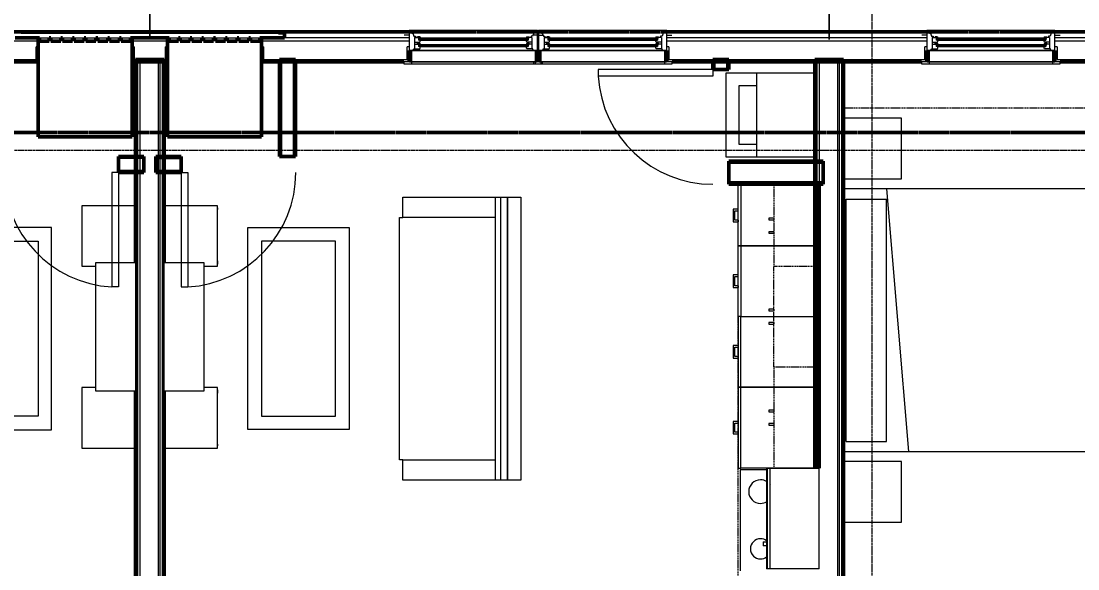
# Model space of a CAD drawing. Header units: inches. Extents: x -4217 to -1814, y 9706 to 12425.
# Drawn here: x -2752.9 to -2439.3, y 10691.9 to 10854.6 of the extents above; entities that cross this region are included whole.
import ezdxf

# ---------------------------------------------------------------- set-up
doc = ezdxf.new("R2010")
doc.units = ezdxf.units.IN
doc.header["$MEASUREMENT"] = 0
for name, pattern in [('Dash', [0.25, 0.125, -0.125]), ('Dash 1_16_', [0.125, 0.0625, -0.0625]), ('Grid Line 1_2_', [0.875, 0.5, -0.125, 0.125, -0.125])]:
    doc.linetypes.add(name, pattern=pattern)
for name, color, linetype, lineweight in [('A-ANNO-DIMS', 211, 'Continuous', 9), ('A-ANNO-DIMS-96', 211, 'Continuous', 9), ('A-DOOR-1', 7, 'Continuous', 9), ('A-DOOR-2', 50, 'Continuous', 20), ('A-GENM-2', 7, 'Continuous', 9), ('A-GENM-3', 250, 'Continuous', 50), ('A-GLAZ-2', 250, 'Continuous', 50), ('A-GLAZ-3', 7, 'Continuous', 9), ('A-GLAZ-4', 50, 'Continuous', 20), ('A-WALL', 113, 'Continuous', 13), ('A-WALL-3', 250, 'Continuous', 50), ('A-WALL-4', 10, 'Continuous', 13), ('C-PROP-LINE-2', 91, 'Dash 1_16_', 50), ('I-FURN', 30, 'Continuous', 9), ('I-FURN-1', 7, 'Continuous', 9), ('I-FURN-HDLN-1', 7, 'Dash', 9), ('I-WALL-3', 2, 'Continuous', 50), ('P-SANR-FIXT-2', 7, 'Continuous', 9), ('Q-CASE-3', 7, 'Continuous', 9), ('Q-CASE-4', 7, 'Dash', 9), ('Q-CASE-HDLN-1', 7, 'Dash', 9), ('Q-SPCQ-1', 7, 'Continuous', 9), ('S-GRID-1', 1, 'Grid Line 1_2_', 9)]:
    doc.layers.add(name, color=color, linetype=linetype, lineweight=lineweight)
doc.styles.add('Century Gothic', font='ufonts.com_century-gothic.ttf', dxfattribs={"height": 9})
doc.dimstyles.new('OD__1_8__Tol__', dxfattribs={"dimscale": 12, "dimtxt": 9.397514, "dimasz": 1, "dimexe": 0.75, "dimexo": 0.5, "dimgap": 0.125, "dimtad": 1, "dimdec": 3, "dimrnd": 0.125, "dimzin": 3, "dimdsep": 46, "dimlunit": 4, "dimtxsty": 'Century Gothic', "dimblk1": 'OBLIQUE', "dimblk2": 'OBLIQUE', "dimsah": 1, "dimcen": 0.09, "dimdle": 0.75, "dimazin": 0, "dimtfac": 1, "dimtdec": 4, "dimtix": 1, "dimtmove": 0, "dimatfit": 3, "dimfxl": 1, "dimtvp": 1, "dimtfill": 1, "dimfrac": 2, "dimtolj": 1, "dimtzin": 0, "dimarcsym": 2})

# ---------------------------------------------------------------- blocks, each defined once
blk = doc.blocks.new('DIMBLOCK4-FLOOR PLAN - 2ND FLOOR')
at = {"layer": 'A-ANNO-DIMS-96'}
for p, q in [((-2916.32, 10849.14), (-2916.32, 10966.51)), ((-2714.72, 10849.14), (-2714.72, 10966.51)), ((-2916.32, 10957.51), (-2714.72, 10957.51)), ((-2916.32, 10957.51), (-2916.32, 10849.14)), ((-2714.72, 10957.51), (-2714.72, 10849.14))]:
    blk.add_line(p, q, dxfattribs=at)
at = {"layer": 'A-ANNO-DIMS-96', "lineweight": 50}
for p, q in [((-2916.32, 10957.51), (-2910.32, 10963.51)), ((-2714.72, 10957.51), (-2708.72, 10963.51)), ((-2916.32, 10957.51), (-2922.32, 10951.51)), ((-2714.72, 10957.51), (-2720.72, 10951.51))]:
    blk.add_line(p, q, dxfattribs=at)
at = {"layer": 'A-ANNO-DIMS-96', "color": 0, "insert": (-2846.25, 10970.55), "char_height": 9, "width": 73.7481, "attachment_point": 1, "line_spacing_factor": 0.984502, "style": 'Century Gothic', "bg_fill": 3, "box_fill_scale": 1.25, "bg_fill_color": 256, "bg_fill_true_color": 13158600, "bg_fill_transparency": 0}
blk.add_mtext('16\' - 9 5/8"', dxfattribs=at)
blk = doc.blocks.new('_Oblique')
at = {"color": 0, "linetype": 'ByBlock', "lineweight": -2}
blk.add_line((-0.5, -0.5), (0.5, 0.5), dxfattribs=at)
blk = doc.blocks.new('DIMBLOCK5-FLOOR PLAN - 2ND FLOOR')
at = {"layer": 'A-ANNO-DIMS-96'}
for p, q in [((-2714.72, 10849.14), (-2714.72, 10966.51)), ((-2513.12, 10849.14), (-2513.12, 10966.51)), ((-2714.72, 10957.51), (-2513.12, 10957.51)), ((-2714.72, 10957.51), (-2714.72, 10849.14)), ((-2513.12, 10957.51), (-2513.12, 10849.14))]:
    blk.add_line(p, q, dxfattribs=at)
at = {"layer": 'A-ANNO-DIMS-96', "lineweight": 50}
for p, q in [((-2714.72, 10957.51), (-2708.72, 10963.51)), ((-2513.12, 10957.51), (-2507.12, 10963.51)), ((-2714.72, 10957.51), (-2720.72, 10951.51)), ((-2513.12, 10957.51), (-2519.12, 10951.51))]:
    blk.add_line(p, q, dxfattribs=at)
at = {"layer": 'A-ANNO-DIMS-96', "color": 0, "insert": (-2644.65, 10970.55), "char_height": 9, "width": 73.7481, "attachment_point": 1, "line_spacing_factor": 0.984502, "style": 'Century Gothic', "bg_fill": 3, "box_fill_scale": 1.25, "bg_fill_color": 256, "bg_fill_true_color": 13158600, "bg_fill_transparency": 0}
blk.add_mtext('16\' - 9 5/8"', dxfattribs=at)
blk = doc.blocks.new('DIMBLOCK6-FLOOR PLAN - 2ND FLOOR')
at = {"layer": 'A-ANNO-DIMS-96'}
for p, q in [((-2513.12, 10849.14), (-2513.12, 10966.51)), ((-2070.67, 10852.95), (-2070.67, 10966.51)), ((-2513.12, 10957.51), (-2061.67, 10957.51)), ((-2513.12, 10957.51), (-2513.12, 10849.14)), ((-2070.67, 10957.51), (-2070.67, 10852.95))]:
    blk.add_line(p, q, dxfattribs=at)
at = {"layer": 'A-ANNO-DIMS-96', "lineweight": 50}
for p, q in [((-2513.12, 10957.51), (-2507.12, 10963.51)), ((-2070.67, 10957.51), (-2064.67, 10963.51)), ((-2513.12, 10957.51), (-2519.12, 10951.51)), ((-2070.67, 10957.51), (-2076.67, 10951.51))]:
    blk.add_line(p, q, dxfattribs=at)
at = {"layer": 'A-ANNO-DIMS-96', "color": 0, "insert": (-2326.13, 10970.55), "char_height": 9, "width": 82.1611, "attachment_point": 1, "line_spacing_factor": 0.984502, "style": 'Century Gothic', "bg_fill": 3, "box_fill_scale": 1.25, "bg_fill_color": 256, "bg_fill_true_color": 13158600, "bg_fill_transparency": 0}
blk.add_mtext('36\' - 10 1/2"', dxfattribs=at)

msp = doc.modelspace()

# ---------------------------------------------------------------- linework, layer by layer
at = {"layer": 'A-DOOR-1'}
for centre, start, end in [((-2547.62514, 10840.2019), 183.365687, 270), ((-2723.99952, 10809.64221), 180, 266.634313), ((-2705.44796, 10809.6468), 273.365687, 0)]:
    msp.add_arc(centre, 34.06659, start, end, dxfattribs=at)
at = {"layer": 'A-DOOR-2'}
for p, q in [((-2581.63297, 10840.2019), (-2581.63297, 10838.2019)), ((-2547.62514, 10840.2019), (-2581.63297, 10840.2019)), ((-2547.62514, 10838.2019), (-2581.63297, 10838.2019)), ((-2547.62514, 10840.2019), (-2547.62514, 10838.2019)), ((-2725.99952, 10809.64221), (-2725.99952, 10775.63438)), ((-2723.99952, 10809.64221), (-2725.99952, 10809.64221)), ((-2723.99952, 10809.64221), (-2723.99952, 10775.63438)), ((-2705.44796, 10809.6468), (-2705.44796, 10775.63897)), ((-2705.44796, 10809.6468), (-2703.44796, 10809.6468)), ((-2703.44796, 10809.6468), (-2703.44796, 10775.63897)), ((-2723.99952, 10775.63438), (-2725.99952, 10775.63438)), ((-2705.44796, 10775.63897), (-2703.44796, 10775.63897))]:
    msp.add_line(p, q, dxfattribs=at)
at = {"layer": 'A-GENM-3'}
for p, q in [((-2747.86124, 10820.2019), (-2719.98624, 10820.2019)), ((-2709.46124, 10820.2019), (-2681.58624, 10820.2019))]:
    msp.add_line(p, q, dxfattribs=at)
at = {"layer": 'A-WALL'}
for p, q in [((-2718.34874, 10843.1394), (-2718.34874, 10475.5394)), ((-2717.72374, 10843.1394), (-2717.72374, 10475.5394)), ((-2712.22374, 10843.1394), (-2712.22374, 10475.5394)), ((-2711.72374, 10843.1394), (-2711.72374, 10475.5394)), ((-2711.09874, 10843.1394), (-2711.09874, 10475.5394)), ((-2516.74874, 10843.1394), (-2516.74874, 10721.80259)), ((-2516.12374, 10843.1394), (-2516.12374, 10721.80259)), ((-2510.62374, 10843.1394), (-2510.62374, 10457.5394)), ((-2510.12374, 10843.1394), (-2510.12374, 10457.5394)), ((-2509.49874, 10843.1394), (-2509.49874, 10457.5394))]:
    msp.add_line(p, q, dxfattribs=at)
at = {"layer": 'A-WALL-3'}
for p, q in [((-2547.62514, 10840.2019), (-2542.87514, 10840.2019)), ((-2716.47374, 10814.39221), (-2723.99952, 10814.39221)), ((-2723.99952, 10814.39221), (-2723.99952, 10809.64221)), ((-2716.47374, 10809.64221), (-2716.47374, 10814.39221)), ((-2705.44796, 10814.3968), (-2712.97374, 10814.3968)), ((-2712.97374, 10814.3968), (-2712.97374, 10809.6468)), ((-2705.44796, 10809.6468), (-2705.44796, 10814.3968)), ((-2676.19796, 10814.3968), (-2671.44796, 10814.3968)), ((-2514.87374, 10812.9519), (-2542.87514, 10812.9519)), ((-2542.87514, 10812.9519), (-2542.87514, 10806.2019)), ((-2514.87374, 10806.2019), (-2514.87374, 10812.9519)), ((-2723.99952, 10809.64221), (-2716.47374, 10809.64221)), ((-2712.97374, 10809.6468), (-2705.44796, 10809.6468)), ((-2542.87514, 10806.2019), (-2516.49874, 10806.2019)), ((-2516.49874, 10806.2019), (-2516.49874, 10721.80259)), ((-2516.12374, 10806.2019), (-2514.87374, 10806.2019)), ((-2516.12374, 10721.80259), (-2516.12374, 10806.2019))]:
    msp.add_line(p, q, dxfattribs=at)
at = {"layer": 'A-WALL-4'}
for p, q in [((-2716.47374, 10813.76721), (-2723.99952, 10813.76721)), ((-2712.97374, 10813.7718), (-2705.44796, 10813.7718)), ((-2716.47374, 10810.26721), (-2723.99952, 10810.26721)), ((-2712.97374, 10810.2718), (-2705.44796, 10810.2718)), ((-2514.87374, 10812.3269), (-2542.87514, 10812.3269)), ((-2516.49874, 10806.8269), (-2542.87514, 10806.8269)), ((-2516.12374, 10806.8269), (-2516.49874, 10806.8269)), ((-2516.49874, 10806.8269), (-2516.12374, 10806.8269)), ((-2516.49874, 10806.8269), (-2516.49874, 10806.2019)), ((-2514.87374, 10806.8269), (-2516.12374, 10806.8269)), ((-2516.12374, 10806.8269), (-2516.12374, 10806.2019))]:
    msp.add_line(p, q, dxfattribs=at)
at = {"layer": 'C-PROP-LINE-2'}
msp.add_line((-2099.26202, 10821.4894), (-3402.04874, 10821.4894), dxfattribs=at)
at = {"layer": 'I-FURN'}
for p, q in [((-2639.59874, 10802.2642), (-2612.09874, 10802.2642)), ((-2639.59874, 10796.2642), (-2639.59874, 10802.2642)), ((-2612.09874, 10802.2642), (-2608.59874, 10802.2642)), ((-2612.09874, 10718.2642), (-2612.09874, 10802.2642)), ((-2610.59874, 10718.2642), (-2610.59874, 10802.2642)), ((-2608.59874, 10718.2642), (-2608.59874, 10802.2642)), ((-2608.59874, 10802.2642), (-2608.59874, 10718.2642)), ((-2640.59874, 10796.2642), (-2639.59874, 10796.2642)), ((-2640.59874, 10724.2642), (-2640.59874, 10796.2642)), ((-2612.09874, 10796.2642), (-2639.59874, 10796.2642)), ((-2639.59874, 10724.2642), (-2640.59874, 10724.2642)), ((-2639.59874, 10724.2642), (-2612.09874, 10724.2642)), ((-2639.59874, 10718.2642), (-2639.59874, 10724.2642)), ((-2612.09874, 10718.2642), (-2639.59874, 10718.2642)), ((-2608.59874, 10718.2642), (-2612.09874, 10718.2642))]:
    msp.add_line(p, q, dxfattribs=at)
at = {"layer": 'I-FURN-1'}
for p, q in [((-2491.62374, 10825.72807), (-2508.87374, 10825.72807)), ((-2491.62374, 10807.72807), (-2491.62374, 10825.72807)), ((-2508.87374, 10807.72807), (-2491.62374, 10807.72807)), ((-2430.12374, 10804.72807), (-2508.87374, 10804.72807)), ((-2496.12374, 10804.72807), (-2489.54412, 10726.72807)), ((-2608.59874, 10802.2642), (-2604.59874, 10802.2642)), ((-2604.59874, 10802.2642), (-2604.59874, 10718.2642)), ((-2508.12374, 10801.72807), (-2496.12374, 10801.72807)), ((-2508.12374, 10729.72807), (-2508.12374, 10801.72807)), ((-2496.12374, 10729.72807), (-2496.12374, 10801.72807)), ((-2734.87979, 10799.10938), (-2734.87979, 10798.62027)), ((-2734.87979, 10798.62027), (-2734.84865, 10798.62027)), ((-2718.97374, 10799.76988), (-2734.84874, 10799.76988)), ((-2734.84874, 10799.76988), (-2734.84874, 10781.76988)), ((-2694.59874, 10799.77447), (-2710.47374, 10799.77447)), ((-2694.59882, 10798.62486), (-2694.56768, 10798.62486)), ((-2694.59874, 10781.77447), (-2694.59874, 10799.77447)), ((-2694.56768, 10798.62486), (-2694.56768, 10799.11397)), ((-2743.84874, 10793.25961), (-2773.84874, 10793.25961)), ((-2743.84874, 10733.25961), (-2743.84874, 10793.25961)), ((-2685.59874, 10793.2642), (-2655.59874, 10793.2642)), ((-2685.59874, 10733.2642), (-2685.59874, 10793.2642)), ((-2655.59874, 10793.2642), (-2655.59874, 10733.2642)), ((-2769.84874, 10789.25961), (-2747.84874, 10789.25961)), ((-2747.84874, 10789.25961), (-2747.84874, 10737.25961)), ((-2659.59874, 10789.2642), (-2681.59874, 10789.2642)), ((-2681.59874, 10789.2642), (-2681.59874, 10737.2642)), ((-2659.59874, 10737.2642), (-2659.59874, 10789.2642)), ((-2734.84865, 10783.42726), (-2734.88054, 10783.42726)), ((-2734.88054, 10783.42726), (-2734.88054, 10782.43279)), ((-2734.88054, 10782.43279), (-2734.84865, 10782.43279)), ((-2734.84874, 10781.76988), (-2730.84874, 10781.76988)), ((-2718.84874, 10782.76988), (-2730.84874, 10782.76988)), ((-2730.84874, 10782.76988), (-2730.84874, 10744.76988)), ((-2718.84874, 10744.76988), (-2718.84874, 10782.76988)), ((-2718.84874, 10782.76988), (-2718.72374, 10782.76988)), ((-2718.84874, 10744.76988), (-2718.84874, 10782.76988)), ((-2718.72374, 10782.76988), (-2718.72374, 10744.76988)), ((-2710.72374, 10744.77447), (-2710.72374, 10782.77447)), ((-2710.72374, 10782.77447), (-2710.59874, 10782.77447)), ((-2710.59874, 10782.77447), (-2710.59874, 10744.77447)), ((-2698.59874, 10782.77447), (-2710.59874, 10782.77447)), ((-2710.59874, 10782.77447), (-2710.59874, 10744.77447)), ((-2698.59874, 10744.77447), (-2698.59874, 10782.77447)), ((-2698.59874, 10781.77447), (-2694.59874, 10781.77447)), ((-2694.56693, 10783.43185), (-2694.59882, 10783.43185)), ((-2694.59882, 10782.43738), (-2694.56693, 10782.43738)), ((-2694.56693, 10782.43738), (-2694.56693, 10783.43185)), ((-2734.88054, 10745.10698), (-2734.88054, 10744.1125)), ((-2734.84865, 10745.10698), (-2734.88054, 10745.10698)), ((-2734.88054, 10744.1125), (-2734.84865, 10744.1125)), ((-2730.84874, 10745.76988), (-2734.84874, 10745.76988)), ((-2734.84874, 10745.76988), (-2734.84874, 10727.76988)), ((-2730.84874, 10744.76988), (-2718.84874, 10744.76988)), ((-2718.72374, 10744.76988), (-2718.84874, 10744.76988)), ((-2710.59874, 10744.77447), (-2710.72374, 10744.77447)), ((-2710.59874, 10744.77447), (-2698.59874, 10744.77447)), ((-2694.59874, 10745.77447), (-2698.59874, 10745.77447)), ((-2694.56693, 10745.11157), (-2694.59882, 10745.11157)), ((-2694.59882, 10744.11709), (-2694.56693, 10744.11709)), ((-2694.59874, 10727.77447), (-2694.59874, 10745.77447)), ((-2694.56693, 10744.11709), (-2694.56693, 10745.11157)), ((-2747.84874, 10737.25961), (-2769.84874, 10737.25961)), ((-2681.59874, 10737.2642), (-2659.59874, 10737.2642)), ((-2773.84874, 10733.25961), (-2743.84874, 10733.25961)), ((-2655.59874, 10733.2642), (-2685.59874, 10733.2642)), ((-2734.84865, 10728.91949), (-2734.87979, 10728.91949)), ((-2734.87979, 10728.91949), (-2734.87979, 10728.43039)), ((-2734.84874, 10727.76988), (-2718.97374, 10727.76988)), ((-2710.47374, 10727.77447), (-2694.59874, 10727.77447)), ((-2694.56768, 10728.92408), (-2694.59882, 10728.92408)), ((-2694.56768, 10728.43498), (-2694.56768, 10728.92408)), ((-2508.12374, 10729.72807), (-2496.12374, 10729.72807)), ((-2508.87374, 10726.72807), (-2430.12374, 10726.72807)), ((-2491.62374, 10723.79623), (-2508.87374, 10723.79623)), ((-2491.62374, 10705.79623), (-2491.62374, 10723.79623)), ((-2604.59874, 10718.2642), (-2608.59874, 10718.2642)), ((-2508.87374, 10705.79623), (-2491.62374, 10705.79623))]:
    msp.add_line(p, q, dxfattribs=at)
at = {"layer": 'I-FURN-HDLN-1'}
msp.add_line((-2394.12374, 10828.72807), (-2508.87374, 10828.72807), dxfattribs=at)
at = {"layer": 'I-WALL-3'}
for p, q in [((-2710.47374, 10843.1394), (-2718.97374, 10843.1394)), ((-2718.97374, 10843.1394), (-2718.97374, 10782.76988)), ((-2710.47374, 10782.77447), (-2710.47374, 10843.1394)), ((-2508.87374, 10843.1394), (-2517.37374, 10843.1394)), ((-2517.37374, 10843.1394), (-2517.37374, 10721.80259)), ((-2508.87374, 10458.1644), (-2508.87374, 10843.1394)), ((-2718.97374, 10744.76988), (-2718.97374, 10476.1644)), ((-2710.47374, 10476.1644), (-2710.47374, 10744.77447))]:
    msp.add_line(p, q, dxfattribs=at)
at = {"layer": 'P-SANR-FIXT-2'}
for p, q in [((-2543.71264, 10839.2019), (-2517.71264, 10839.2019)), ((-2543.71264, 10814.2019), (-2543.71264, 10839.2019)), ((-2534.61889, 10814.2019), (-2534.61889, 10839.2019)), ((-2517.71264, 10814.2019), (-2517.71264, 10839.2019)), ((-2539.80639, 10835.4519), (-2534.61889, 10835.4519)), ((-2539.80639, 10817.9519), (-2539.80639, 10835.4519)), ((-2534.61889, 10817.9519), (-2539.80639, 10817.9519)), ((-2517.71264, 10814.2019), (-2543.71264, 10814.2019))]:
    msp.add_line(p, q, dxfattribs=at)
at = {"layer": 'Q-CASE-3'}
for p, q in [((-2540.12374, 10805.8582), (-2539.37374, 10805.8582)), ((-2540.12374, 10787.8582), (-2540.12374, 10805.8582)), ((-2517.37374, 10805.8582), (-2539.37374, 10805.8582)), ((-2539.37374, 10805.8582), (-2539.37374, 10787.8582)), ((-2540.12374, 10798.7332), (-2541.62374, 10798.7332)), ((-2541.62374, 10798.7332), (-2541.62374, 10794.9832)), ((-2541.12436, 10795.48257), (-2541.12436, 10798.23382)), ((-2541.12436, 10798.23382), (-2540.12374, 10798.23382)), ((-2540.12374, 10798.23382), (-2540.12374, 10798.7332)), ((-2541.62374, 10794.9832), (-2540.12374, 10794.9832)), ((-2540.12374, 10795.48257), (-2541.12436, 10795.48257)), ((-2540.12374, 10795.48257), (-2540.12374, 10794.9832)), ((-2529.49874, 10796.05259), (-2530.99799, 10796.05259)), ((-2530.99799, 10796.05259), (-2530.99799, 10795.56414)), ((-2530.99799, 10795.56414), (-2529.49874, 10795.56414)), ((-2529.49874, 10796.05259), (-2529.49874, 10795.56414)), ((-2529.49874, 10792.05259), (-2530.99799, 10792.05259)), ((-2530.99799, 10792.05259), (-2530.99799, 10791.56414)), ((-2530.99799, 10791.56414), (-2529.49874, 10791.56414)), ((-2529.49874, 10792.05259), (-2529.49874, 10791.56414)), ((-2540.12374, 10787.8582), (-2539.37374, 10787.8582)), ((-2540.12374, 10766.8582), (-2540.12374, 10787.8582)), ((-2539.37374, 10787.8582), (-2540.12374, 10787.8582)), ((-2517.37374, 10787.8582), (-2539.37374, 10787.8582)), ((-2539.37374, 10787.8582), (-2539.37374, 10766.8582)), ((-2539.37374, 10787.8582), (-2517.37374, 10787.8582)), ((-2540.12374, 10779.2332), (-2541.62374, 10779.2332)), ((-2541.62374, 10779.2332), (-2541.62374, 10775.4832)), ((-2541.12436, 10775.98257), (-2541.12436, 10778.73382)), ((-2541.12436, 10778.73382), (-2540.12374, 10778.73382)), ((-2540.12374, 10778.73382), (-2540.12374, 10779.2332)), ((-2541.62374, 10775.4832), (-2540.12374, 10775.4832)), ((-2540.12374, 10775.98257), (-2541.12436, 10775.98257)), ((-2540.12374, 10775.98257), (-2540.12374, 10775.4832)), ((-2530.99799, 10769.04103), (-2530.99799, 10768.55259)), ((-2529.49874, 10769.04103), (-2530.99799, 10769.04103)), ((-2530.99799, 10768.55259), (-2529.49874, 10768.55259)), ((-2529.49874, 10769.04103), (-2529.49874, 10768.55259)), ((-2540.12374, 10766.8582), (-2540.12374, 10745.8582)), ((-2539.37374, 10766.8582), (-2540.12374, 10766.8582)), ((-2539.37374, 10766.8582), (-2540.12374, 10766.8582)), ((-2539.37374, 10745.8582), (-2539.37374, 10766.8582)), ((-2539.37374, 10766.8582), (-2517.37374, 10766.8582)), ((-2539.37374, 10766.8582), (-2517.37374, 10766.8582)), ((-2530.99799, 10765.04103), (-2530.99799, 10764.55259)), ((-2529.49874, 10765.04103), (-2530.99799, 10765.04103)), ((-2530.99799, 10764.55259), (-2529.49874, 10764.55259)), ((-2529.49874, 10765.04103), (-2529.49874, 10764.55259)), ((-2540.12374, 10758.2332), (-2541.62374, 10758.2332)), ((-2541.62374, 10758.2332), (-2541.62374, 10754.4832)), ((-2541.12436, 10757.73382), (-2540.12374, 10757.73382)), ((-2541.12436, 10754.98257), (-2541.12436, 10757.73382)), ((-2540.12374, 10758.2332), (-2540.12374, 10757.73382)), ((-2541.62374, 10754.4832), (-2540.12374, 10754.4832)), ((-2540.12374, 10754.98257), (-2541.12436, 10754.98257)), ((-2540.12374, 10754.4832), (-2540.12374, 10754.98257)), ((-2540.12374, 10745.8582), (-2540.12374, 10721.8582)), ((-2539.37374, 10745.8582), (-2540.12374, 10745.8582)), ((-2540.12374, 10745.8582), (-2539.37374, 10745.8582)), ((-2539.37374, 10721.8582), (-2539.37374, 10745.8582)), ((-2539.37374, 10745.8582), (-2517.37374, 10745.8582)), ((-2517.37374, 10745.8582), (-2539.37374, 10745.8582)), ((-2529.49874, 10739.05259), (-2530.99799, 10739.05259)), ((-2530.99799, 10739.05259), (-2530.99799, 10738.56414)), ((-2530.99799, 10738.56414), (-2529.49874, 10738.56414)), ((-2529.49874, 10739.05259), (-2529.49874, 10738.56414)), ((-2540.12374, 10735.7332), (-2541.62374, 10735.7332)), ((-2541.62374, 10735.7332), (-2541.62374, 10731.9832)), ((-2541.12436, 10735.23382), (-2540.12374, 10735.23382)), ((-2541.12436, 10732.48257), (-2541.12436, 10735.23382)), ((-2540.12374, 10735.7332), (-2540.12374, 10735.23382)), ((-2529.49874, 10735.05259), (-2530.99799, 10735.05259)), ((-2530.99799, 10735.05259), (-2530.99799, 10734.56414)), ((-2530.99799, 10734.56414), (-2529.49874, 10734.56414)), ((-2529.49874, 10735.05259), (-2529.49874, 10734.56414)), ((-2541.62374, 10731.9832), (-2540.12374, 10731.9832)), ((-2540.12374, 10732.48257), (-2541.12436, 10732.48257)), ((-2540.12374, 10731.9832), (-2540.12374, 10732.48257)), ((-2540.12374, 10721.8582), (-2539.37374, 10721.8582)), ((-2517.37374, 10721.8582), (-2539.37374, 10721.8582)), ((-2531.72308, 10721.80259), (-2531.72308, 10691.9207)), ((-2531.72308, 10721.80259), (-2531.51744, 10721.80259)), ((-2531.51744, 10721.80259), (-2530.73004, 10721.80259)), ((-2531.51744, 10721.80259), (-2531.51744, 10691.9207)), ((-2530.73004, 10721.80259), (-2530.73004, 10691.9207)), ((-2530.61193, 10721.80259), (-2516.12374, 10721.80259)), ((-2530.61193, 10691.9207), (-2530.61193, 10721.80259)), ((-2516.12374, 10691.9207), (-2516.12374, 10721.80259)), ((-2532.72288, 10699.91282), (-2532.72288, 10698.72071)), ((-2532.67372, 10699.91282), (-2531.75852, 10699.91282)), ((-2531.75852, 10698.72071), (-2532.67372, 10698.72071)), ((-2531.51744, 10691.9207), (-2531.72308, 10691.9207)), ((-2530.73004, 10691.9207), (-2531.51744, 10691.9207)), ((-2516.12374, 10691.9207), (-2530.61193, 10691.9207))]:
    msp.add_line(p, q, dxfattribs=at)
at = {"layer": 'Q-CASE-4'}
for p, q in [((-2516.49874, 10805.80259), (-2529.49874, 10805.80259)), ((-2529.49874, 10805.80259), (-2529.49874, 10781.80259)), ((-2516.49874, 10781.80259), (-2516.49874, 10805.80259)), ((-2529.49874, 10781.80259), (-2516.49874, 10781.80259)), ((-2529.49874, 10751.80259), (-2529.49874, 10781.80259)), ((-2529.49874, 10781.80259), (-2516.49874, 10781.80259)), ((-2516.49874, 10781.80259), (-2516.49874, 10751.80259)), ((-2516.49874, 10751.80259), (-2529.49874, 10751.80259)), ((-2529.49874, 10751.80259), (-2529.49874, 10721.80259)), ((-2516.49874, 10751.80259), (-2529.49874, 10751.80259)), ((-2516.49874, 10721.80259), (-2516.49874, 10751.80259)), ((-2529.49874, 10721.80259), (-2516.49874, 10721.80259))]:
    msp.add_line(p, q, dxfattribs=at)
at = {"layer": 'Q-CASE-HDLN-1'}
msp.add_line((-2540.12374, 10675.8582), (-2540.12374, 10806.2019), dxfattribs=at)
at = {"layer": 'Q-SPCQ-1'}
for p, q in [((-2531.72287, 10721.3582), (-2539.49874, 10721.3582)), ((-2539.49874, 10721.3582), (-2539.49874, 10691.3582)), ((-2530.61193, 10721.3582), (-2530.73004, 10721.3582))]:
    msp.add_line(p, q, dxfattribs=at)
for centre, radius, start, end in [((-2533.49874, 10714.8582), 3.5, 90, 270), ((-2533.49874, 10714.8582), 3.5, 58.8184888, 90), ((-2533.49874, 10714.8582), 3.5, 32.7836662, 36.2863209), ((-2533.49874, 10714.8582), 3.5, 323.7136791, 327.2163338), ((-2533.49874, 10714.8582), 3.5, 270, 301.2354194), ((-2533.49874, 10697.8582), 3, 90, 270), ((-2533.49874, 10697.8582), 3, 52.6088799, 90), ((-2533.49874, 10697.8582), 3, 14.5427276, 19.7855664), ((-2533.49874, 10697.8582), 3, 340.2144336, 345.4572724), ((-2533.49874, 10697.8582), 3, 270, 307.3911201)]:
    msp.add_arc(centre, radius, start, end, dxfattribs=at)
at = {"layer": 'S-GRID-1'}
msp.add_line((-1814.20638, 10816.1894), (-4168.71446, 10816.1894), dxfattribs=at)

# ---------------------------------------------------------------- next in the draw order: dimensions: what is measured, and where the dimension line sits
at = {"layer": 'A-ANNO-DIMS'}
dim = msp.add_linear_dim(base=(-2714.72374, 10957.51007), p1=(-2916.32374, 10843.1394), p2=(-2714.72374, 10843.1394), dimstyle='OD__1_8__Tol__', override={"dimpost": '<>', "dimfxl": 201.6}, dxfattribs=at)
dim.commit()
dim.dimension.update_dxf_attribs({"geometry": 'DIMBLOCK4-FLOOR PLAN - 2ND FLOOR', "text_midpoint": (-2815.52374, 10964.23508)})

# ---------------------------------------------------------------- next in the draw order: linework, layer by layer
at = {"layer": 'A-GENM-2'}
for p, q in [((-2747.42374, 10849.6394), (-2744.62686, 10849.6394)), ((-2744.12686, 10849.6394), (-2741.14249, 10849.6394)), ((-2740.64249, 10849.6394), (-2737.65811, 10849.6394)), ((-2737.15811, 10849.6394), (-2734.17374, 10849.6394)), ((-2733.67374, 10849.6394), (-2730.68936, 10849.6394)), ((-2730.18936, 10849.6394), (-2727.20499, 10849.6394)), ((-2726.70499, 10849.6394), (-2723.72061, 10849.6394))]:
    msp.add_line(p, q, dxfattribs=at)
at = {"layer": 'A-GENM-3'}
for p, q in [((-2747.86124, 10849.6394), (-2747.86124, 10820.2019)), ((-2747.42374, 10849.6394), (-2747.86124, 10849.6394)), ((-2747.42374, 10848.6394), (-2747.42374, 10849.6394)), ((-2744.62686, 10848.6394), (-2747.42374, 10848.6394)), ((-2744.12686, 10849.6394), (-2744.62686, 10849.6394)), ((-2744.62686, 10849.6394), (-2744.62686, 10848.6394)), ((-2744.12686, 10848.6394), (-2744.12686, 10849.6394)), ((-2741.14249, 10848.6394), (-2744.12686, 10848.6394)), ((-2740.64249, 10849.6394), (-2741.14249, 10849.6394)), ((-2741.14249, 10849.6394), (-2741.14249, 10848.6394)), ((-2740.64249, 10848.6394), (-2740.64249, 10849.6394)), ((-2737.65811, 10848.6394), (-2740.64249, 10848.6394)), ((-2737.15811, 10849.6394), (-2737.65811, 10849.6394)), ((-2737.65811, 10849.6394), (-2737.65811, 10848.6394)), ((-2737.15811, 10848.6394), (-2737.15811, 10849.6394)), ((-2734.17374, 10848.6394), (-2737.15811, 10848.6394)), ((-2733.67374, 10849.6394), (-2734.17374, 10849.6394)), ((-2734.17374, 10849.6394), (-2734.17374, 10848.6394)), ((-2733.67374, 10848.6394), (-2733.67374, 10849.6394)), ((-2730.68936, 10848.6394), (-2733.67374, 10848.6394)), ((-2730.18936, 10849.6394), (-2730.68936, 10849.6394)), ((-2730.68936, 10849.6394), (-2730.68936, 10848.6394)), ((-2730.18936, 10848.6394), (-2730.18936, 10849.6394)), ((-2727.20499, 10848.6394), (-2730.18936, 10848.6394)), ((-2726.70499, 10849.6394), (-2727.20499, 10849.6394)), ((-2727.20499, 10849.6394), (-2727.20499, 10848.6394)), ((-2726.70499, 10848.6394), (-2726.70499, 10849.6394)), ((-2723.72061, 10848.6394), (-2726.70499, 10848.6394)), ((-2723.22061, 10849.6394), (-2723.72061, 10849.6394)), ((-2723.72061, 10849.6394), (-2723.72061, 10848.6394)), ((-2723.22061, 10848.6394), (-2723.22061, 10849.6394))]:
    msp.add_line(p, q, dxfattribs=at)
at = {"layer": 'A-WALL-3'}
for p, q in [((-2747.86124, 10849.6394), (-2754.68546, 10849.6394)), ((-2747.86124, 10842.5144), (-2747.86124, 10849.6394)), ((-2791.16124, 10842.5144), (-2747.86124, 10842.5144))]:
    msp.add_line(p, q, dxfattribs=at)
at = {"layer": 'A-WALL-4'}
for p, q in [((-2747.86124, 10848.6394), (-2792.66124, 10848.6394)), ((-2748.48624, 10843.1394), (-2748.48624, 10846.9519)), ((-2747.86124, 10846.9519), (-2748.48624, 10846.9519)), ((-2792.03624, 10843.1394), (-2748.48624, 10843.1394))]:
    msp.add_line(p, q, dxfattribs=at)

# ---------------------------------------------------------------- next in the draw order: dimensions: what is measured, and where the dimension line sits
at = {"layer": 'A-ANNO-DIMS'}
dim = msp.add_linear_dim(base=(-2513.12374, 10957.51007), p1=(-2714.72374, 10843.1394), p2=(-2513.12374, 10843.1394), dimstyle='OD__1_8__Tol__', override={"dimpost": '<>', "dimfxl": 201.6}, dxfattribs=at)
dim.commit()
dim.dimension.update_dxf_attribs({"geometry": 'DIMBLOCK5-FLOOR PLAN - 2ND FLOOR', "text_midpoint": (-2613.92374, 10964.23508)})

# ---------------------------------------------------------------- next in the draw order: linework, layer by layer
at = {"layer": 'A-GENM-2'}
for p, q in [((-2723.22061, 10849.6394), (-2720.42374, 10849.6394)), ((-2709.02374, 10849.6394), (-2706.22686, 10849.6394)), ((-2705.72686, 10849.6394), (-2702.74249, 10849.6394)), ((-2702.24249, 10849.6394), (-2699.25811, 10849.6394)), ((-2698.75811, 10849.6394), (-2695.77374, 10849.6394)), ((-2695.27374, 10849.6394), (-2692.28936, 10849.6394)), ((-2691.78936, 10849.6394), (-2688.80499, 10849.6394)), ((-2688.30499, 10849.6394), (-2685.32061, 10849.6394)), ((-2684.82061, 10849.6394), (-2682.02374, 10849.6394))]:
    msp.add_line(p, q, dxfattribs=at)
at = {"layer": 'A-GENM-3'}
for p, q in [((-2720.42374, 10848.6394), (-2723.22061, 10848.6394)), ((-2719.98624, 10849.6394), (-2720.42374, 10849.6394)), ((-2720.42374, 10849.6394), (-2720.42374, 10848.6394)), ((-2719.98624, 10820.2019), (-2719.98624, 10849.6394)), ((-2709.46124, 10849.6394), (-2709.46124, 10820.2019)), ((-2709.02374, 10849.6394), (-2709.46124, 10849.6394)), ((-2709.02374, 10848.6394), (-2709.02374, 10849.6394)), ((-2706.22686, 10848.6394), (-2709.02374, 10848.6394)), ((-2705.72686, 10849.6394), (-2706.22686, 10849.6394)), ((-2706.22686, 10849.6394), (-2706.22686, 10848.6394)), ((-2705.72686, 10848.6394), (-2705.72686, 10849.6394)), ((-2702.74249, 10848.6394), (-2705.72686, 10848.6394)), ((-2702.24249, 10849.6394), (-2702.74249, 10849.6394)), ((-2702.74249, 10849.6394), (-2702.74249, 10848.6394)), ((-2702.24249, 10848.6394), (-2702.24249, 10849.6394)), ((-2699.25811, 10848.6394), (-2702.24249, 10848.6394)), ((-2698.75811, 10849.6394), (-2699.25811, 10849.6394)), ((-2699.25811, 10849.6394), (-2699.25811, 10848.6394)), ((-2698.75811, 10848.6394), (-2698.75811, 10849.6394)), ((-2695.77374, 10848.6394), (-2698.75811, 10848.6394)), ((-2695.27374, 10849.6394), (-2695.77374, 10849.6394)), ((-2695.77374, 10849.6394), (-2695.77374, 10848.6394)), ((-2695.27374, 10848.6394), (-2695.27374, 10849.6394)), ((-2692.28936, 10848.6394), (-2695.27374, 10848.6394)), ((-2691.78936, 10849.6394), (-2692.28936, 10849.6394)), ((-2692.28936, 10849.6394), (-2692.28936, 10848.6394)), ((-2691.78936, 10848.6394), (-2691.78936, 10849.6394)), ((-2688.80499, 10848.6394), (-2691.78936, 10848.6394)), ((-2688.30499, 10849.6394), (-2688.80499, 10849.6394)), ((-2688.80499, 10849.6394), (-2688.80499, 10848.6394)), ((-2688.30499, 10848.6394), (-2688.30499, 10849.6394)), ((-2685.32061, 10848.6394), (-2688.30499, 10848.6394)), ((-2684.82061, 10849.6394), (-2685.32061, 10849.6394)), ((-2685.32061, 10849.6394), (-2685.32061, 10848.6394)), ((-2684.82061, 10848.6394), (-2684.82061, 10849.6394)), ((-2682.02374, 10848.6394), (-2684.82061, 10848.6394)), ((-2681.58624, 10849.6394), (-2682.02374, 10849.6394)), ((-2682.02374, 10849.6394), (-2682.02374, 10848.6394)), ((-2681.58624, 10820.2019), (-2681.58624, 10849.6394))]:
    msp.add_line(p, q, dxfattribs=at)
at = {"layer": 'A-GLAZ-2'}
for p, q in [((-2714.91202, 10851.3894), (-2752.93546, 10851.3894)), ((-2752.93546, 10851.3269), (-2714.91202, 10851.3269)), ((-2676.51202, 10851.3894), (-2714.53546, 10851.3894)), ((-2714.53546, 10851.3269), (-2676.51202, 10851.3269))]:
    msp.add_line(p, q, dxfattribs=at)
at = {"layer": 'A-GLAZ-3'}
for p, q in [((-2635.01671, 10849.4519), (-2634.42296, 10849.4519)), ((-2635.01671, 10849.0769), (-2634.42296, 10849.0769)), ((-2635.01671, 10847.5144), (-2634.42296, 10847.5144)), ((-2635.01671, 10847.1394), (-2634.42296, 10847.1394)), ((-2634.54796, 10849.4519), (-2634.54796, 10849.0769)), ((-2634.54796, 10847.5144), (-2634.54796, 10847.1394)), ((-2634.42296, 10849.5769), (-2603.02452, 10849.5769)), ((-2634.42296, 10849.4519), (-2603.02452, 10849.4519)), ((-2634.42296, 10849.0769), (-2603.02452, 10849.0769)), ((-2634.42296, 10848.9519), (-2603.02452, 10848.9519)), ((-2634.42296, 10847.6394), (-2603.02452, 10847.6394)), ((-2634.42296, 10847.5144), (-2603.02452, 10847.5144)), ((-2634.42296, 10847.1394), (-2603.02452, 10847.1394)), ((-2634.42296, 10847.0144), (-2603.02452, 10847.0144)), ((-2602.43077, 10849.4519), (-2603.02452, 10849.4519)), ((-2602.43077, 10849.0769), (-2603.02452, 10849.0769)), ((-2602.43077, 10847.5144), (-2603.02452, 10847.5144)), ((-2602.43077, 10847.1394), (-2603.02452, 10847.1394)), ((-2602.89952, 10849.4519), (-2602.89952, 10849.0769)), ((-2602.89952, 10847.5144), (-2602.89952, 10847.1394)), ((-2596.61671, 10849.4519), (-2596.02296, 10849.4519)), ((-2596.61671, 10849.0769), (-2596.02296, 10849.0769)), ((-2596.61671, 10847.5144), (-2596.02296, 10847.5144)), ((-2596.61671, 10847.1394), (-2596.02296, 10847.1394)), ((-2596.14796, 10849.4519), (-2596.14796, 10849.0769)), ((-2596.14796, 10847.5144), (-2596.14796, 10847.1394)), ((-2596.02296, 10849.5769), (-2564.62452, 10849.5769)), ((-2596.02296, 10849.4519), (-2564.62452, 10849.4519)), ((-2596.02296, 10849.0769), (-2564.62452, 10849.0769)), ((-2596.02296, 10848.9519), (-2564.62452, 10848.9519)), ((-2596.02296, 10847.6394), (-2564.62452, 10847.6394)), ((-2596.02296, 10847.5144), (-2564.62452, 10847.5144)), ((-2596.02296, 10847.1394), (-2564.62452, 10847.1394)), ((-2596.02296, 10847.0144), (-2564.62452, 10847.0144)), ((-2564.03077, 10849.4519), (-2564.62452, 10849.4519)), ((-2564.03077, 10849.0769), (-2564.62452, 10849.0769)), ((-2564.03077, 10847.5144), (-2564.62452, 10847.5144)), ((-2564.03077, 10847.1394), (-2564.62452, 10847.1394)), ((-2564.49952, 10849.4519), (-2564.49952, 10849.0769)), ((-2564.49952, 10847.5144), (-2564.49952, 10847.1394)), ((-2599.77452, 10845.8894), (-2637.67296, 10845.8894)), ((-2637.67296, 10845.8894), (-2637.67296, 10842.5144)), ((-2637.04796, 10845.8894), (-2637.04796, 10842.5144)), ((-2600.39952, 10845.8894), (-2600.39952, 10842.5144)), ((-2599.77452, 10842.5144), (-2599.77452, 10845.8894)), ((-2561.37452, 10845.8894), (-2599.27296, 10845.8894)), ((-2599.27296, 10845.8894), (-2599.27296, 10842.5144)), ((-2598.64796, 10845.8894), (-2598.64796, 10842.5144)), ((-2561.99952, 10845.8894), (-2561.99952, 10842.5144)), ((-2561.37452, 10842.5144), (-2561.37452, 10845.8894)), ((-2598.14952, 10842.5144), (-2639.29796, 10842.5144)), ((-2639.29796, 10842.5144), (-2639.29796, 10841.8894)), ((-2639.29796, 10841.8894), (-2598.14952, 10841.8894)), ((-2637.67296, 10842.5144), (-2599.77452, 10842.5144)), ((-2637.04796, 10842.5144), (-2637.04796, 10841.8894)), ((-2559.74952, 10842.5144), (-2600.89796, 10842.5144)), ((-2600.89796, 10842.5144), (-2600.89796, 10841.8894)), ((-2600.89796, 10841.8894), (-2559.74952, 10841.8894)), ((-2600.39952, 10842.5144), (-2600.39952, 10841.8894)), ((-2599.27296, 10842.5144), (-2561.37452, 10842.5144)), ((-2598.64796, 10842.5144), (-2598.64796, 10841.8894)), ((-2598.14952, 10841.8894), (-2598.14952, 10842.5144)), ((-2561.99952, 10842.5144), (-2561.99952, 10841.8894)), ((-2559.74952, 10841.8894), (-2559.74952, 10842.5144))]:
    msp.add_line(p, q, dxfattribs=at)
at = {"layer": 'A-GLAZ-4'}
for p, q in [((-2637.73546, 10850.3894), (-2639.23546, 10850.3894)), ((-2599.71202, 10851.7644), (-2637.73546, 10851.7644)), ((-2637.73546, 10851.7644), (-2637.73546, 10845.8894)), ((-2636.92296, 10851.7644), (-2636.92296, 10850.9519)), ((-2636.92296, 10850.9519), (-2636.64827, 10850.9519)), ((-2636.64827, 10850.9519), (-2636.32921, 10850.1394)), ((-2636.32921, 10850.1394), (-2635.86046, 10850.1394)), ((-2635.86046, 10850.1394), (-2635.86046, 10849.7019)), ((-2601.58702, 10850.1394), (-2601.58702, 10849.7019)), ((-2601.11827, 10850.1394), (-2601.58702, 10850.1394)), ((-2600.7992, 10850.9519), (-2601.11827, 10850.1394)), ((-2599.33546, 10850.3894), (-2600.83546, 10850.3894)), ((-2600.52452, 10850.9519), (-2600.7992, 10850.9519)), ((-2600.52452, 10851.7644), (-2600.52452, 10850.9519)), ((-2599.71202, 10845.8894), (-2599.71202, 10851.7644)), ((-2599.71202, 10850.3894), (-2598.21202, 10850.3894)), ((-2561.31202, 10851.7644), (-2599.33546, 10851.7644)), ((-2599.33546, 10851.7644), (-2599.33546, 10845.8894)), ((-2598.52296, 10851.7644), (-2598.52296, 10850.9519)), ((-2598.52296, 10850.9519), (-2598.24827, 10850.9519)), ((-2598.24827, 10850.9519), (-2597.92921, 10850.1394)), ((-2597.92921, 10850.1394), (-2597.46046, 10850.1394)), ((-2597.46046, 10850.1394), (-2597.46046, 10849.7019)), ((-2563.18702, 10850.1394), (-2563.18702, 10849.7019)), ((-2562.71827, 10850.1394), (-2563.18702, 10850.1394)), ((-2562.3992, 10850.9519), (-2562.71827, 10850.1394)), ((-2562.12452, 10850.9519), (-2562.3992, 10850.9519)), ((-2562.12452, 10851.7644), (-2562.12452, 10850.9519)), ((-2561.31202, 10845.8894), (-2561.31202, 10851.7644)), ((-2561.31202, 10850.3894), (-2559.81202, 10850.3894)), ((-2636.14171, 10849.7019), (-2635.29796, 10849.7019)), ((-2636.14171, 10849.7019), (-2636.14171, 10846.3894)), ((-2636.14171, 10848.3269), (-2634.57921, 10848.3269)), ((-2636.14171, 10847.7644), (-2635.29796, 10847.7644)), ((-2634.57921, 10849.92065), (-2635.29796, 10849.92065)), ((-2635.29796, 10849.5769), (-2635.29796, 10849.92065)), ((-2634.42608, 10849.5769), (-2635.29796, 10849.5769)), ((-2634.57921, 10847.98315), (-2635.29796, 10847.98315)), ((-2635.29796, 10847.6394), (-2635.29796, 10847.98315)), ((-2634.42608, 10847.6394), (-2635.29796, 10847.6394)), ((-2635.01671, 10849.5769), (-2635.01671, 10848.9519)), ((-2634.42296, 10848.9519), (-2635.01671, 10848.9519)), ((-2635.01671, 10847.6394), (-2635.01671, 10847.0144)), ((-2634.42296, 10847.0144), (-2635.01671, 10847.0144)), ((-2634.57921, 10849.92065), (-2634.42608, 10849.5769)), ((-2634.57921, 10848.3269), (-2634.42296, 10848.9519)), ((-2634.57921, 10847.98315), (-2634.42608, 10847.6394)), ((-2634.57921, 10846.3894), (-2634.42296, 10847.0144)), ((-2603.02452, 10848.9519), (-2602.43077, 10848.9519)), ((-2602.86827, 10848.3269), (-2603.02452, 10848.9519)), ((-2603.02452, 10847.0144), (-2602.43077, 10847.0144)), ((-2602.86827, 10846.3894), (-2603.02452, 10847.0144)), ((-2602.86827, 10849.92065), (-2603.02139, 10849.5769)), ((-2603.02139, 10849.5769), (-2602.14952, 10849.5769)), ((-2602.86827, 10847.98315), (-2603.02139, 10847.6394)), ((-2603.02139, 10847.6394), (-2602.14952, 10847.6394)), ((-2602.86827, 10849.92065), (-2602.14952, 10849.92065)), ((-2601.30577, 10848.3269), (-2602.86827, 10848.3269)), ((-2602.86827, 10847.98315), (-2602.14952, 10847.98315)), ((-2602.43077, 10849.5769), (-2602.43077, 10848.9519)), ((-2602.43077, 10847.6394), (-2602.43077, 10847.0144)), ((-2602.14952, 10849.5769), (-2602.14952, 10849.92065)), ((-2601.30577, 10849.7019), (-2602.14952, 10849.7019)), ((-2602.14952, 10847.6394), (-2602.14952, 10847.98315)), ((-2601.30577, 10847.7644), (-2602.14952, 10847.7644)), ((-2601.30577, 10849.7019), (-2601.30577, 10846.3894)), ((-2597.74171, 10849.7019), (-2596.89796, 10849.7019)), ((-2597.74171, 10849.7019), (-2597.74171, 10846.3894)), ((-2597.74171, 10848.3269), (-2596.17921, 10848.3269)), ((-2597.74171, 10847.7644), (-2596.89796, 10847.7644)), ((-2596.17921, 10849.92065), (-2596.89796, 10849.92065)), ((-2596.89796, 10849.5769), (-2596.89796, 10849.92065)), ((-2596.02608, 10849.5769), (-2596.89796, 10849.5769)), ((-2596.17921, 10847.98315), (-2596.89796, 10847.98315)), ((-2596.89796, 10847.6394), (-2596.89796, 10847.98315)), ((-2596.02608, 10847.6394), (-2596.89796, 10847.6394)), ((-2596.61671, 10849.5769), (-2596.61671, 10848.9519)), ((-2596.02296, 10848.9519), (-2596.61671, 10848.9519)), ((-2596.61671, 10847.6394), (-2596.61671, 10847.0144)), ((-2596.02296, 10847.0144), (-2596.61671, 10847.0144)), ((-2596.17921, 10849.92065), (-2596.02608, 10849.5769)), ((-2596.17921, 10848.3269), (-2596.02296, 10848.9519)), ((-2596.17921, 10847.98315), (-2596.02608, 10847.6394)), ((-2596.17921, 10846.3894), (-2596.02296, 10847.0144)), ((-2564.62452, 10848.9519), (-2564.03077, 10848.9519)), ((-2564.46827, 10848.3269), (-2564.62452, 10848.9519)), ((-2564.62452, 10847.0144), (-2564.03077, 10847.0144)), ((-2564.46827, 10846.3894), (-2564.62452, 10847.0144)), ((-2564.46827, 10849.92065), (-2564.62139, 10849.5769)), ((-2564.62139, 10849.5769), (-2563.74952, 10849.5769)), ((-2564.46827, 10847.98315), (-2564.62139, 10847.6394)), ((-2564.62139, 10847.6394), (-2563.74952, 10847.6394)), ((-2564.46827, 10849.92065), (-2563.74952, 10849.92065)), ((-2562.90577, 10848.3269), (-2564.46827, 10848.3269)), ((-2564.46827, 10847.98315), (-2563.74952, 10847.98315)), ((-2564.03077, 10849.5769), (-2564.03077, 10848.9519)), ((-2564.03077, 10847.6394), (-2564.03077, 10847.0144)), ((-2563.74952, 10849.5769), (-2563.74952, 10849.92065)), ((-2562.90577, 10849.7019), (-2563.74952, 10849.7019)), ((-2563.74952, 10847.6394), (-2563.74952, 10847.98315)), ((-2562.90577, 10847.7644), (-2563.74952, 10847.7644)), ((-2562.90577, 10849.7019), (-2562.90577, 10846.3894)), ((-2637.73546, 10845.8894), (-2599.71202, 10845.8894)), ((-2636.39171, 10846.16956), (-2636.72559, 10845.8894)), ((-2636.39171, 10846.16956), (-2636.39171, 10846.3894)), ((-2636.39171, 10846.3894), (-2634.57921, 10846.3894)), ((-2601.05577, 10846.3894), (-2602.86827, 10846.3894)), ((-2601.05577, 10846.16956), (-2601.05577, 10846.3894)), ((-2601.05577, 10846.16956), (-2600.72189, 10845.8894)), ((-2599.33546, 10845.8894), (-2561.31202, 10845.8894)), ((-2597.99171, 10846.16956), (-2598.32559, 10845.8894)), ((-2597.99171, 10846.16956), (-2597.99171, 10846.3894)), ((-2597.99171, 10846.3894), (-2596.17921, 10846.3894)), ((-2562.65577, 10846.3894), (-2564.46827, 10846.3894)), ((-2562.65577, 10846.16956), (-2562.65577, 10846.3894)), ((-2562.65577, 10846.16956), (-2562.32189, 10845.8894))]:
    msp.add_line(p, q, dxfattribs=at)
at = {"layer": 'A-WALL-3'}
for p, q in [((-2714.53546, 10851.3894), (-2714.91202, 10851.3894)), ((-2714.91202, 10851.3894), (-2714.91202, 10851.1394)), ((-2714.91202, 10851.1394), (-2714.53546, 10851.1394)), ((-2714.53546, 10851.1394), (-2714.53546, 10851.3894)), ((-2637.73546, 10851.3894), (-2676.51202, 10851.3894)), ((-2676.51202, 10851.3894), (-2676.51202, 10851.1394)), ((-2676.51202, 10851.1394), (-2674.76202, 10851.1394)), ((-2674.76202, 10851.1394), (-2674.76202, 10849.6394)), ((-2599.33546, 10851.3894), (-2599.71202, 10851.3894)), ((-2709.46124, 10849.6394), (-2719.98624, 10849.6394)), ((-2719.98624, 10849.6394), (-2719.98624, 10842.5144)), ((-2709.46124, 10842.5144), (-2709.46124, 10849.6394)), ((-2674.76202, 10849.6394), (-2681.58624, 10849.6394)), ((-2681.58624, 10849.6394), (-2681.58624, 10842.5144)), ((-2637.73546, 10842.5144), (-2637.73546, 10845.8894)), ((-2599.71202, 10845.8894), (-2599.71202, 10842.5144)), ((-2599.33546, 10842.5144), (-2599.33546, 10845.8894)), ((-2561.31202, 10845.8894), (-2561.31202, 10842.5144)), ((-2719.98624, 10842.5144), (-2709.46124, 10842.5144)), ((-2681.58624, 10842.5144), (-2639.29796, 10842.5144)), ((-2676.19796, 10843.1394), (-2676.19796, 10814.3968)), ((-2671.44796, 10843.1394), (-2676.19796, 10843.1394)), ((-2671.44796, 10814.3968), (-2671.44796, 10843.1394)), ((-2547.62514, 10843.1394), (-2547.62514, 10840.2019)), ((-2542.87514, 10843.1394), (-2547.62514, 10843.1394)), ((-2542.87514, 10840.2019), (-2542.87514, 10843.1394))]:
    msp.add_line(p, q, dxfattribs=at)
at = {"layer": 'A-WALL-4'}
for p, q in [((-2637.73546, 10851.1394), (-2674.76202, 10851.1394)), ((-2599.33546, 10851.1394), (-2599.71202, 10851.1394)), ((-2709.46124, 10848.6394), (-2719.98624, 10848.6394)), ((-2719.36124, 10846.9519), (-2719.98624, 10846.9519)), ((-2719.36124, 10846.9519), (-2719.36124, 10843.1394)), ((-2710.08624, 10843.1394), (-2710.08624, 10846.9519)), ((-2709.46124, 10846.9519), (-2710.08624, 10846.9519)), ((-2637.73546, 10848.6394), (-2681.58624, 10848.6394)), ((-2680.96124, 10846.9519), (-2681.58624, 10846.9519)), ((-2680.96124, 10846.9519), (-2680.96124, 10843.1394)), ((-2637.73546, 10849.6394), (-2674.76202, 10849.6394)), ((-2638.36046, 10843.1394), (-2638.36046, 10846.9519)), ((-2637.73546, 10846.9519), (-2638.36046, 10846.9519)), ((-2599.33546, 10849.6394), (-2599.71202, 10849.6394)), ((-2599.33546, 10848.6394), (-2599.71202, 10848.6394)), ((-2599.33546, 10846.9519), (-2599.71202, 10846.9519)), ((-2560.68702, 10846.9519), (-2561.31202, 10846.9519)), ((-2560.68702, 10846.9519), (-2560.68702, 10843.1394)), ((-2719.36124, 10843.1394), (-2710.08624, 10843.1394)), ((-2680.96124, 10843.1394), (-2638.36046, 10843.1394)), ((-2675.57296, 10814.3968), (-2675.57296, 10843.1394)), ((-2672.07296, 10814.3968), (-2672.07296, 10843.1394)), ((-2547.00014, 10840.2019), (-2547.00014, 10843.1394)), ((-2543.50014, 10840.2019), (-2543.50014, 10843.1394))]:
    msp.add_line(p, q, dxfattribs=at)

# ---------------------------------------------------------------- next in the draw order: dimensions: what is measured, and where the dimension line sits
at = {"layer": 'A-ANNO-DIMS'}
dim = msp.add_linear_dim(base=(-2070.67374, 10957.51007), p1=(-2513.12374, 10843.1394), p2=(-2070.67374, 10846.9519), dimstyle='OD__1_8__Tol__', override={"dimpost": '<>', "dimfxl": 442.466425}, dxfattribs=at)
dim.commit()
dim.dimension.update_dxf_attribs({"geometry": 'DIMBLOCK6-FLOOR PLAN - 2ND FLOOR', "text_midpoint": (-2291.89874, 10964.23508)})

# ---------------------------------------------------------------- next in the draw order: linework, layer by layer
at = {"layer": 'A-GLAZ-3'}
for p, q in [((-2481.41671, 10849.4519), (-2480.82296, 10849.4519)), ((-2481.41671, 10849.0769), (-2480.82296, 10849.0769)), ((-2481.41671, 10847.5144), (-2480.82296, 10847.5144)), ((-2481.41671, 10847.1394), (-2480.82296, 10847.1394)), ((-2480.94796, 10849.4519), (-2480.94796, 10849.0769)), ((-2480.94796, 10847.5144), (-2480.94796, 10847.1394)), ((-2480.82296, 10849.5769), (-2449.42452, 10849.5769)), ((-2480.82296, 10849.4519), (-2449.42452, 10849.4519)), ((-2480.82296, 10849.0769), (-2449.42452, 10849.0769)), ((-2480.82296, 10848.9519), (-2449.42452, 10848.9519)), ((-2480.82296, 10847.6394), (-2449.42452, 10847.6394)), ((-2480.82296, 10847.5144), (-2449.42452, 10847.5144)), ((-2480.82296, 10847.1394), (-2449.42452, 10847.1394)), ((-2480.82296, 10847.0144), (-2449.42452, 10847.0144)), ((-2448.83077, 10849.4519), (-2449.42452, 10849.4519)), ((-2448.83077, 10849.0769), (-2449.42452, 10849.0769)), ((-2448.83077, 10847.5144), (-2449.42452, 10847.5144)), ((-2448.83077, 10847.1394), (-2449.42452, 10847.1394)), ((-2449.29952, 10849.4519), (-2449.29952, 10849.0769)), ((-2449.29952, 10847.5144), (-2449.29952, 10847.1394)), ((-2446.17452, 10845.8894), (-2484.07296, 10845.8894)), ((-2484.07296, 10845.8894), (-2484.07296, 10842.5144)), ((-2483.44796, 10845.8894), (-2483.44796, 10842.5144)), ((-2446.79952, 10845.8894), (-2446.79952, 10842.5144)), ((-2446.17452, 10842.5144), (-2446.17452, 10845.8894)), ((-2444.54952, 10842.5144), (-2485.69796, 10842.5144)), ((-2485.69796, 10842.5144), (-2485.69796, 10841.8894)), ((-2485.69796, 10841.8894), (-2444.54952, 10841.8894)), ((-2484.07296, 10842.5144), (-2446.17452, 10842.5144)), ((-2483.44796, 10842.5144), (-2483.44796, 10841.8894)), ((-2446.79952, 10842.5144), (-2446.79952, 10841.8894)), ((-2444.54952, 10841.8894), (-2444.54952, 10842.5144))]:
    msp.add_line(p, q, dxfattribs=at)
at = {"layer": 'A-GLAZ-4'}
for p, q in [((-2484.13546, 10850.3894), (-2485.63546, 10850.3894)), ((-2446.11202, 10851.7644), (-2484.13546, 10851.7644)), ((-2484.13546, 10851.7644), (-2484.13546, 10845.8894)), ((-2483.32296, 10851.7644), (-2483.32296, 10850.9519)), ((-2483.32296, 10850.9519), (-2483.04827, 10850.9519)), ((-2483.04827, 10850.9519), (-2482.72921, 10850.1394)), ((-2482.72921, 10850.1394), (-2482.26046, 10850.1394)), ((-2482.26046, 10850.1394), (-2482.26046, 10849.7019)), ((-2447.98702, 10850.1394), (-2447.98702, 10849.7019)), ((-2447.51827, 10850.1394), (-2447.98702, 10850.1394)), ((-2447.1992, 10850.9519), (-2447.51827, 10850.1394)), ((-2446.92452, 10850.9519), (-2447.1992, 10850.9519)), ((-2446.92452, 10851.7644), (-2446.92452, 10850.9519)), ((-2446.11202, 10845.8894), (-2446.11202, 10851.7644)), ((-2446.11202, 10850.3894), (-2444.61202, 10850.3894)), ((-2482.54171, 10849.7019), (-2481.69796, 10849.7019)), ((-2482.54171, 10849.7019), (-2482.54171, 10846.3894)), ((-2482.54171, 10848.3269), (-2480.97921, 10848.3269)), ((-2482.54171, 10847.7644), (-2481.69796, 10847.7644)), ((-2480.97921, 10849.92065), (-2481.69796, 10849.92065)), ((-2481.69796, 10849.5769), (-2481.69796, 10849.92065)), ((-2480.82608, 10849.5769), (-2481.69796, 10849.5769)), ((-2480.97921, 10847.98315), (-2481.69796, 10847.98315)), ((-2481.69796, 10847.6394), (-2481.69796, 10847.98315)), ((-2480.82608, 10847.6394), (-2481.69796, 10847.6394)), ((-2481.41671, 10849.5769), (-2481.41671, 10848.9519)), ((-2480.82296, 10848.9519), (-2481.41671, 10848.9519)), ((-2481.41671, 10847.6394), (-2481.41671, 10847.0144)), ((-2480.82296, 10847.0144), (-2481.41671, 10847.0144)), ((-2480.97921, 10849.92065), (-2480.82608, 10849.5769)), ((-2480.97921, 10848.3269), (-2480.82296, 10848.9519)), ((-2480.97921, 10847.98315), (-2480.82608, 10847.6394)), ((-2480.97921, 10846.3894), (-2480.82296, 10847.0144)), ((-2449.42452, 10848.9519), (-2448.83077, 10848.9519)), ((-2449.26827, 10848.3269), (-2449.42452, 10848.9519)), ((-2449.42452, 10847.0144), (-2448.83077, 10847.0144)), ((-2449.26827, 10846.3894), (-2449.42452, 10847.0144)), ((-2449.26827, 10849.92065), (-2449.42139, 10849.5769)), ((-2449.42139, 10849.5769), (-2448.54952, 10849.5769)), ((-2449.26827, 10847.98315), (-2449.42139, 10847.6394)), ((-2449.42139, 10847.6394), (-2448.54952, 10847.6394)), ((-2449.26827, 10849.92065), (-2448.54952, 10849.92065)), ((-2447.70577, 10848.3269), (-2449.26827, 10848.3269)), ((-2449.26827, 10847.98315), (-2448.54952, 10847.98315)), ((-2448.83077, 10849.5769), (-2448.83077, 10848.9519)), ((-2448.83077, 10847.6394), (-2448.83077, 10847.0144)), ((-2448.54952, 10849.5769), (-2448.54952, 10849.92065)), ((-2447.70577, 10849.7019), (-2448.54952, 10849.7019)), ((-2448.54952, 10847.6394), (-2448.54952, 10847.98315)), ((-2447.70577, 10847.7644), (-2448.54952, 10847.7644)), ((-2447.70577, 10849.7019), (-2447.70577, 10846.3894)), ((-2484.13546, 10845.8894), (-2446.11202, 10845.8894)), ((-2482.79171, 10846.16956), (-2483.12559, 10845.8894)), ((-2482.79171, 10846.16956), (-2482.79171, 10846.3894)), ((-2482.79171, 10846.3894), (-2480.97921, 10846.3894)), ((-2447.45577, 10846.3894), (-2449.26827, 10846.3894)), ((-2447.45577, 10846.16956), (-2447.45577, 10846.3894)), ((-2447.45577, 10846.16956), (-2447.12189, 10845.8894))]:
    msp.add_line(p, q, dxfattribs=at)
at = {"layer": 'A-WALL-3'}
for p, q in [((-2484.13546, 10851.3894), (-2561.31202, 10851.3894)), ((-2368.93546, 10851.3894), (-2446.11202, 10851.3894)), ((-2484.13546, 10842.5144), (-2484.13546, 10845.8894)), ((-2446.11202, 10845.8894), (-2446.11202, 10842.5144)), ((-2559.74952, 10842.5144), (-2485.69796, 10842.5144)), ((-2444.54952, 10842.5144), (-2370.49796, 10842.5144))]:
    msp.add_line(p, q, dxfattribs=at)
at = {"layer": 'A-WALL-4'}
for p, q in [((-2484.13546, 10851.1394), (-2561.31202, 10851.1394)), ((-2368.93546, 10851.1394), (-2446.11202, 10851.1394)), ((-2484.13546, 10849.6394), (-2561.31202, 10849.6394)), ((-2484.13546, 10848.6394), (-2561.31202, 10848.6394)), ((-2484.76046, 10843.1394), (-2484.76046, 10846.9519)), ((-2484.13546, 10846.9519), (-2484.76046, 10846.9519)), ((-2368.93546, 10849.6394), (-2446.11202, 10849.6394)), ((-2368.93546, 10848.6394), (-2446.11202, 10848.6394)), ((-2445.48702, 10846.9519), (-2446.11202, 10846.9519)), ((-2445.48702, 10846.9519), (-2445.48702, 10843.1394)), ((-2560.68702, 10843.1394), (-2484.76046, 10843.1394)), ((-2445.48702, 10843.1394), (-2369.56046, 10843.1394))]:
    msp.add_line(p, q, dxfattribs=at)
at = {"layer": 'C-PROP-LINE-2'}
msp.add_line((-2067.92374, 10851.3894), (-3400.04874, 10851.3894), dxfattribs=at)
at = {"layer": 'S-GRID-1'}
msp.add_line((-2500.32374, 9836.17969), (-2500.32374, 12376.79045), dxfattribs=at)

doc.saveas('drawing.dxf')
